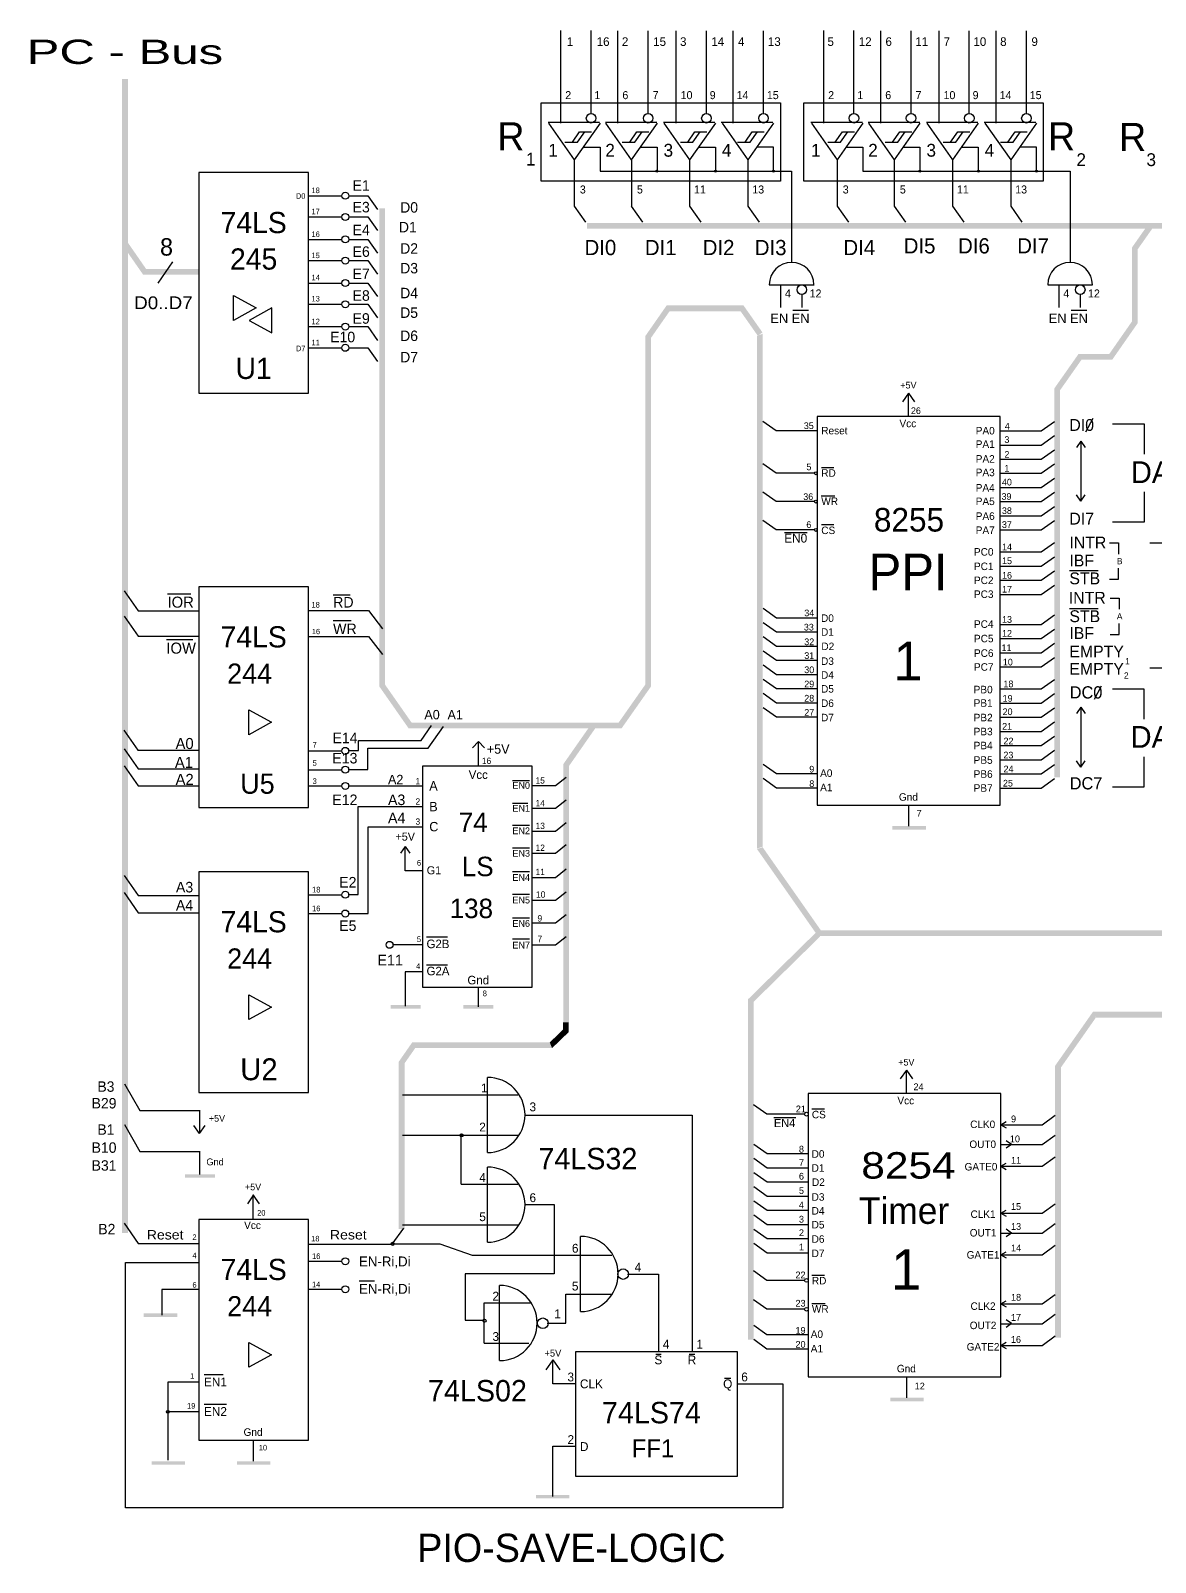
# Model space of a CAD drawing. Extents: x -23.8 to 33.3, y -2 to 29.9.
# Drawn here: x -9.67 to 0.14, y -2 to 11.36 of the extents above; entities that cross this region are included whole.
import ezdxf
from ezdxf.enums import TextEntityAlignment as Align

# ---------------------------------------------------------------- set-up
doc = ezdxf.new("R2010")
doc.units = 0
doc.layers.get('0').update_dxf_attribs({"linetype": 'CONTINUOUS'})

# ---------------------------------------------------------------- blocks, each defined once
blk = doc.blocks.new('RECTANG')
at = {"color": 0}
for p, q in [((1, 1), (0, 1)), ((0, 1), (0, 0)), ((1, 0), (1, 1)), ((0, 0), (1, 0))]:
    blk.add_line(p, q, dxfattribs=at)

msp = doc.modelspace()

# ---------------------------------------------------------------- linework, layer by layer
at = {"color": 0}
for p, q in [((-5.05, 10.554), (-5.05, 11.361)), ((-4.786, 10.638), (-4.786, 11.361)), ((-4.552, 10.554), (-4.552, 11.359)), ((-4.288, 10.638), (-4.288, 11.359)), ((-4.044, 10.554), (-4.044, 11.359)), ((-3.78, 10.638), (-3.78, 11.359)), ((-3.546, 10.554), (-3.546, 11.359)), ((-3.282, 10.638), (-3.282, 11.359)), ((-2.757, 10.554), (-2.757, 11.361)), ((-2.493, 10.638), (-2.493, 11.361)), ((-2.259, 10.554), (-2.259, 11.359)), ((-1.995, 10.638), (-1.995, 11.359)), ((-1.751, 10.554), (-1.751, 11.359)), ((-1.487, 10.638), (-1.487, 11.359)), ((-1.253, 10.554), (-1.253, 11.359)), ((-0.989, 10.638), (-0.989, 11.359)), ((-4.711, 10.559), (-5.161, 10.559)), ((-4.211, 10.559), (-4.661, 10.559)), ((-3.705, 10.559), (-4.154, 10.559)), ((-3.201, 10.559), (-3.651, 10.559)), ((-2.418, 10.559), (-2.868, 10.559)), ((-1.918, 10.559), (-2.368, 10.559)), ((-1.412, 10.559), (-1.861, 10.559)), ((-0.908, 10.559), (-1.358, 10.559)), ((-5.157, 10.554), (-4.933, 10.233)), ((-4.949, 10.387), (-4.886, 10.477)), ((-4.708, 10.554), (-4.933, 10.233)), ((-4.903, 10.387), (-4.84, 10.477)), ((-4.886, 10.477), (-4.781, 10.477)), ((-4.659, 10.554), (-4.435, 10.233)), ((-4.449, 10.387), (-4.386, 10.477)), ((-4.21, 10.554), (-4.435, 10.233)), ((-4.403, 10.387), (-4.34, 10.477)), ((-4.386, 10.477), (-4.281, 10.477)), ((-4.151, 10.554), (-3.927, 10.233)), ((-3.943, 10.387), (-3.88, 10.477)), ((-3.702, 10.554), (-3.927, 10.233)), ((-3.897, 10.387), (-3.834, 10.477)), ((-3.88, 10.477), (-3.775, 10.477)), ((-3.643, 10.554), (-3.419, 10.233)), ((-3.443, 10.387), (-3.38, 10.477)), ((-3.194, 10.554), (-3.419, 10.233)), ((-3.397, 10.387), (-3.334, 10.477)), ((-3.38, 10.477), (-3.275, 10.477)), ((-2.864, 10.554), (-2.64, 10.233)), ((-2.656, 10.387), (-2.593, 10.477)), ((-2.415, 10.554), (-2.64, 10.233)), ((-2.61, 10.387), (-2.547, 10.477)), ((-2.593, 10.477), (-2.488, 10.477)), ((-2.366, 10.554), (-2.142, 10.233)), ((-2.156, 10.387), (-2.093, 10.477)), ((-1.917, 10.554), (-2.142, 10.233)), ((-2.11, 10.387), (-2.047, 10.477)), ((-2.093, 10.477), (-1.988, 10.477)), ((-1.858, 10.554), (-1.634, 10.233)), ((-1.65, 10.387), (-1.587, 10.477)), ((-1.409, 10.554), (-1.634, 10.233)), ((-1.604, 10.387), (-1.541, 10.477)), ((-1.587, 10.477), (-1.482, 10.477)), ((-1.35, 10.554), (-1.126, 10.233)), ((-1.15, 10.387), (-1.087, 10.477)), ((-0.901, 10.554), (-1.126, 10.233)), ((-1.104, 10.387), (-1.041, 10.477)), ((-1.087, 10.477), (-0.982, 10.477)), ((-5.014, 10.387), (-4.903, 10.387)), ((-4.855, 10.345), (-4.708, 10.345)), ((-4.708, 10.345), (-4.708, 10.135)), ((-4.514, 10.387), (-4.403, 10.387)), ((-4.356, 10.345), (-4.21, 10.345)), ((-4.21, 10.345), (-4.21, 10.135)), ((-4.007, 10.387), (-3.897, 10.387)), ((-3.849, 10.345), (-3.702, 10.345)), ((-3.702, 10.345), (-3.702, 10.135)), ((-3.508, 10.387), (-3.397, 10.387)), ((-3.194, 10.345), (-3.331, 10.345)), ((-3.194, 10.135), (-3.194, 10.345)), ((-2.72, 10.387), (-2.61, 10.387)), ((-2.562, 10.345), (-2.415, 10.345)), ((-2.415, 10.345), (-2.415, 10.135)), ((-2.221, 10.387), (-2.11, 10.387)), ((-2.063, 10.345), (-1.917, 10.345)), ((-1.917, 10.345), (-1.917, 10.135)), ((-1.714, 10.387), (-1.604, 10.387)), ((-1.556, 10.345), (-1.409, 10.345)), ((-1.409, 10.345), (-1.409, 10.135)), ((-1.214, 10.387), (-1.104, 10.387)), ((-0.901, 10.345), (-1.038, 10.345)), ((-0.901, 10.135), (-0.901, 10.345)), ((-4.933, 10.233), (-4.933, 9.828)), ((-4.434, 10.233), (-4.434, 9.828)), ((-3.927, 10.233), (-3.927, 9.828)), ((-3.418, 10.233), (-3.418, 9.828)), ((-2.64, 10.233), (-2.64, 9.828)), ((-2.141, 10.233), (-2.141, 9.828)), ((-1.633, 10.233), (-1.633, 9.828)), ((-1.125, 10.233), (-1.125, 9.828)), ((-4.708, 10.135), (-3.194, 10.135)), ((-3.194, 10.136), (-3.037, 10.136)), ((-3.037, 10.135), (-3.037, 9.34)), ((-2.415, 10.135), (-0.901, 10.135)), ((-0.901, 10.135), (-0.608, 10.135)), ((-0.608, 10.135), (-0.608, 9.34)), ((-7.249, 9.92), (-6.96, 9.92)), ((-6.9, 9.92), (-6.732, 9.92)), ((-6.732, 9.92), (-6.649, 9.801)), ((-4.933, 9.828), (-4.835, 9.689)), ((-4.435, 9.828), (-4.337, 9.689)), ((-3.927, 9.828), (-3.829, 9.689)), ((-3.418, 9.828), (-3.321, 9.689)), ((-2.64, 9.828), (-2.542, 9.689)), ((-2.141, 9.828), (-2.044, 9.689)), ((-1.634, 9.828), (-1.536, 9.689)), ((-1.125, 9.828), (-1.028, 9.689)), ((-7.249, 9.735), (-6.96, 9.735)), ((-6.9, 9.735), (-6.732, 9.735)), ((-6.732, 9.735), (-6.649, 9.616)), ((-7.249, 9.54), (-6.96, 9.54)), ((-6.9, 9.54), (-6.732, 9.54)), ((-6.732, 9.54), (-6.649, 9.42)), ((-7.249, 9.355), (-6.96, 9.355)), ((-6.9, 9.355), (-6.732, 9.355)), ((-6.732, 9.355), (-6.649, 9.235)), ((-8.436, 9.344), (-8.566, 9.159)), ((-7.249, 9.159), (-6.96, 9.159)), ((-6.9, 9.159), (-6.732, 9.159)), ((-6.732, 9.159), (-6.649, 9.04)), ((-3.232, 9.143), (-2.841, 9.143)), ((-3.134, 9.142), (-3.134, 8.946)), ((-0.803, 9.143), (-0.413, 9.143)), ((-0.706, 9.142), (-0.706, 8.946)), ((-7.904, 8.833), (-7.904, 9.051)), ((-7.904, 9.051), (-7.706, 8.942)), ((-7.249, 8.974), (-6.96, 8.974)), ((-6.9, 8.974), (-6.732, 8.974)), ((-6.732, 8.974), (-6.649, 8.855)), ((-2.948, 9.059), (-2.948, 8.946)), ((-0.52, 9.059), (-0.52, 8.946)), ((-7.706, 8.942), (-7.904, 8.833)), ((-7.569, 8.942), (-7.767, 8.833)), ((-7.767, 8.833), (-7.569, 8.724)), ((-7.569, 8.724), (-7.569, 8.942)), ((-3.027, 8.921), (-2.89, 8.921)), ((-0.598, 8.921), (-0.462, 8.921)), ((-7.249, 8.779), (-6.96, 8.779)), ((-6.9, 8.779), (-6.732, 8.779)), ((-6.732, 8.779), (-6.649, 8.659)), ((-7.249, 8.594), (-6.96, 8.594)), ((-6.9, 8.594), (-6.732, 8.594)), ((-6.732, 8.594), (-6.649, 8.474)), ((-2.018, 8.198), (-2.071, 8.122)), ((-2.018, 8.198), (-1.964, 8.122)), ((-2.018, 7.994), (-2.018, 8.198)), ((-3.172, 7.87), (-3.287, 7.952)), ((-0.86, 7.87), (-0.745, 7.952)), ((-0.47, 7.862), (-0.407, 7.979)), ((-0.238, 7.932), (0.037, 7.932)), ((0.037, 7.932), (0.037, 7.667)), ((-2.817, 7.87), (-3.172, 7.87)), ((-1.215, 7.87), (-0.86, 7.87)), ((-0.86, 7.746), (-0.745, 7.828)), ((-0.513, 7.779), (-0.552, 7.724)), ((-0.513, 7.779), (-0.475, 7.724)), ((-0.513, 7.772), (-0.513, 7.256)), ((-1.215, 7.746), (-0.86, 7.746)), ((-1.215, 7.622), (-0.86, 7.622)), ((-0.86, 7.622), (-0.745, 7.705)), ((-3.172, 7.499), (-3.287, 7.581)), ((-2.839, 7.499), (-3.172, 7.499)), ((-2.777, 7.549), (-2.669, 7.549)), ((-1.215, 7.499), (-0.86, 7.499)), ((-0.86, 7.499), (-0.745, 7.581)), ((-1.215, 7.375), (-0.86, 7.375)), ((-0.86, 7.375), (-0.745, 7.458)), ((-3.172, 7.252), (-3.287, 7.334)), ((-2.839, 7.252), (-3.172, 7.252)), ((-2.779, 7.303), (-2.661, 7.303)), ((-1.215, 7.252), (-0.86, 7.252)), ((-0.86, 7.252), (-0.745, 7.334)), ((-0.513, 7.256), (-0.552, 7.311)), ((-0.513, 7.256), (-0.475, 7.311)), ((0.037, 7.338), (0.037, 7.072)), ((-3.172, 7.005), (-3.287, 7.087)), ((-1.215, 7.128), (-0.86, 7.128)), ((-0.86, 7.128), (-0.745, 7.211)), ((-0.86, 7.005), (-0.745, 7.087)), ((-2.839, 7.005), (-3.172, 7.005)), ((-3.1, 6.982), (-2.9, 6.982)), ((-2.777, 7.052), (-2.669, 7.052)), ((-1.215, 7.005), (-0.86, 7.005)), ((0.037, 7.072), (-0.238, 7.072)), ((-0.86, 6.813), (-0.745, 6.895)), ((-0.263, 6.892), (-0.186, 6.892)), ((-0.186, 6.892), (-0.186, 6.795)), ((0.089, 6.892), (0.445, 6.892)), ((-1.215, 6.813), (-0.86, 6.813)), ((-1.215, 6.689), (-0.86, 6.689)), ((-0.86, 6.689), (-0.745, 6.772)), ((-1.215, 6.566), (-0.86, 6.566)), ((-0.86, 6.566), (-0.745, 6.648)), ((-0.614, 6.651), (-0.364, 6.651)), ((-0.263, 6.575), (-0.186, 6.575)), ((-0.186, 6.575), (-0.186, 6.672)), ((-8.859, 6.475), (-8.736, 6.3)), ((-8.481, 6.447), (-8.278, 6.447)), ((-7.036, 6.44), (-6.888, 6.44)), ((-1.215, 6.442), (-0.86, 6.442)), ((-0.86, 6.442), (-0.745, 6.524)), ((-8.736, 6.3), (-8.206, 6.3)), ((-7.249, 6.301), (-6.726, 6.301)), ((-6.726, 6.301), (-6.606, 6.143)), ((-3.169, 6.236), (-3.284, 6.319)), ((-0.614, 6.321), (-0.364, 6.321)), ((-0.258, 6.41), (-0.181, 6.41)), ((-0.181, 6.41), (-0.181, 6.314)), ((-8.859, 6.254), (-8.736, 6.078)), ((-7.036, 6.215), (-6.879, 6.215)), ((-3.169, 6.113), (-3.284, 6.195)), ((-2.814, 6.236), (-3.169, 6.236)), ((-1.215, 6.181), (-0.86, 6.181)), ((-0.86, 6.181), (-0.745, 6.264)), ((-0.181, 6.094), (-0.181, 6.19)), ((-8.736, 6.078), (-8.206, 6.078)), ((-8.489, 6.049), (-8.259, 6.049)), ((-7.249, 6.077), (-6.726, 6.077)), ((-6.726, 6.077), (-6.606, 5.918)), ((-3.169, 5.989), (-3.284, 6.072)), ((-2.814, 6.113), (-3.169, 6.113)), ((-1.215, 6.058), (-0.86, 6.058)), ((-0.86, 6.058), (-0.745, 6.14)), ((-0.86, 5.934), (-0.745, 6.017)), ((-0.258, 6.094), (-0.181, 6.094)), ((-3.169, 5.866), (-3.284, 5.948)), ((-2.814, 5.989), (-3.169, 5.989)), ((-1.215, 5.934), (-0.86, 5.934)), ((-0.86, 5.811), (-0.745, 5.893)), ((-3.169, 5.742), (-3.284, 5.825)), ((-2.814, 5.866), (-3.169, 5.866)), ((-1.215, 5.811), (-0.86, 5.811)), ((0.445, 5.798), (0.089, 5.798)), ((-3.169, 5.619), (-3.284, 5.701)), ((-2.814, 5.742), (-3.169, 5.742)), ((-2.814, 5.619), (-3.169, 5.619)), ((-1.215, 5.619), (-0.86, 5.619)), ((-0.86, 5.619), (-0.745, 5.701)), ((-0.396, 5.528), (-0.333, 5.645)), ((-0.239, 5.62), (0.035, 5.62)), ((0.035, 5.62), (0.035, 5.354)), ((-3.169, 5.495), (-3.284, 5.577)), ((-2.814, 5.495), (-3.169, 5.495)), ((-1.215, 5.495), (-0.86, 5.495)), ((-0.86, 5.495), (-0.745, 5.577)), ((-7.771, 5.436), (-7.573, 5.327)), ((-7.771, 5.219), (-7.771, 5.436)), ((-3.169, 5.372), (-3.284, 5.454)), ((-2.814, 5.372), (-3.169, 5.372)), ((-1.215, 5.372), (-0.86, 5.372)), ((-0.86, 5.372), (-0.745, 5.454)), ((-0.513, 5.459), (-0.552, 5.404)), ((-0.513, 5.459), (-0.475, 5.404)), ((-0.513, 5.452), (-0.513, 4.936)), ((-8.861, 5.258), (-8.738, 5.083)), ((-7.573, 5.327), (-7.771, 5.219)), ((-6.268, 5.169), (-6.178, 5.299)), ((-6.206, 5.101), (-6.072, 5.292)), ((-1.215, 5.248), (-0.86, 5.248)), ((-0.86, 5.248), (-0.745, 5.33)), ((-8.859, 5.096), (-8.736, 4.92)), ((-8.738, 5.083), (-8.208, 5.083)), ((-7.249, 5.078), (-6.96, 5.078)), ((-6.904, 5.08), (-6.813, 5.08)), ((-6.813, 5.08), (-6.813, 5.169)), ((-6.813, 5.169), (-6.268, 5.169)), ((-6.732, 4.916), (-6.732, 5.101)), ((-6.732, 5.101), (-6.206, 5.101)), ((-5.768, 5.16), (-5.821, 5.104)), ((-5.768, 4.953), (-5.768, 5.16)), ((-5.768, 5.16), (-5.716, 5.104)), ((-1.215, 5.125), (-0.86, 5.125)), ((-0.86, 5.125), (-0.745, 5.207)), ((-0.86, 5.001), (-0.745, 5.083)), ((-8.859, 4.947), (-8.736, 4.772)), ((-3.17, 4.877), (-3.285, 4.96)), ((-1.215, 5.001), (-0.86, 5.001)), ((-0.86, 4.877), (-0.745, 4.96)), ((-0.513, 4.936), (-0.552, 4.991)), ((-0.513, 4.936), (-0.475, 4.991)), ((0.035, 5.025), (0.035, 4.76)), ((-8.736, 4.92), (-8.206, 4.92)), ((-7.249, 4.914), (-6.96, 4.914)), ((-6.904, 4.916), (-6.732, 4.916)), ((-5.472, 4.82), (-5.322, 4.82)), ((-5.096, 4.776), (-5.003, 4.85)), ((-3.17, 4.754), (-3.285, 4.836)), ((-2.815, 4.877), (-3.17, 4.877)), ((-1.215, 4.877), (-0.86, 4.877)), ((-0.86, 4.754), (-0.745, 4.836)), ((-8.736, 4.772), (-8.206, 4.772)), ((-7.249, 4.772), (-6.96, 4.772)), ((-6.904, 4.773), (-6.254, 4.773)), ((-5.302, 4.776), (-5.096, 4.776)), ((-2.815, 4.754), (-3.17, 4.754)), ((-1.215, 4.754), (-0.86, 4.754)), ((0.035, 4.76), (-0.239, 4.76)), ((-6.816, 3.825), (-6.816, 4.593)), ((-6.816, 4.593), (-6.256, 4.593)), ((-5.472, 4.622), (-5.338, 4.622)), ((-5.302, 4.577), (-5.096, 4.577)), ((-5.096, 4.577), (-5.003, 4.651)), ((-2.017, 4.607), (-2.017, 4.422)), ((-6.73, 3.659), (-6.73, 4.415)), ((-6.73, 4.415), (-6.256, 4.415)), ((-5.472, 4.43), (-5.322, 4.43)), ((-5.096, 4.379), (-5.003, 4.452)), ((-5.302, 4.379), (-5.096, 4.379)), ((-6.407, 4.244), (-6.447, 4.186)), ((-6.407, 4.033), (-6.407, 4.244)), ((-6.407, 4.244), (-6.366, 4.186)), ((-5.472, 4.232), (-5.322, 4.232)), ((-5.302, 4.187), (-5.096, 4.187)), ((-5.096, 4.187), (-5.003, 4.261)), ((-6.255, 4.033), (-6.407, 4.033)), ((-5.472, 4.026), (-5.322, 4.026)), ((-5.096, 3.974), (-5.003, 4.048)), ((-8.859, 3.991), (-8.736, 3.815)), ((-5.302, 3.974), (-5.096, 3.974)), ((-8.859, 3.842), (-8.736, 3.666)), ((-8.736, 3.815), (-8.206, 3.815)), ((-7.249, 3.823), (-6.96, 3.823)), ((-6.906, 3.825), (-6.816, 3.825)), ((-5.472, 3.827), (-5.322, 3.827)), ((-5.302, 3.775), (-5.096, 3.775)), ((-5.096, 3.775), (-5.003, 3.849)), ((-8.736, 3.666), (-8.206, 3.666)), ((-7.249, 3.659), (-6.96, 3.659)), ((-6.906, 3.659), (-6.73, 3.659)), ((-5.472, 3.621), (-5.322, 3.621)), ((-5.096, 3.577), (-5.003, 3.65)), ((-5.302, 3.577), (-5.096, 3.577)), ((-6.255, 3.387), (-6.518, 3.387)), ((-6.221, 3.457), (-6.038, 3.457)), ((-5.472, 3.437), (-5.322, 3.437)), ((-5.302, 3.385), (-5.096, 3.385)), ((-5.096, 3.385), (-5.003, 3.459)), ((-6.221, 3.213), (-6.038, 3.213)), ((-6.255, 3.151), (-6.407, 3.151)), ((-6.407, 3.151), (-6.407, 2.851)), ((-7.771, 2.734), (-7.771, 2.951)), ((-7.771, 2.951), (-7.573, 2.843)), ((-5.768, 2.845), (-5.768, 3.014)), ((-7.573, 2.843), (-7.771, 2.734)), ((-2.036, 2.293), (-2.089, 2.216)), ((-2.036, 2.293), (-1.982, 2.216)), ((-2.036, 2.088), (-2.036, 2.293)), ((-8.855, 2.175), (-8.721, 1.942)), ((-5.69, 1.574), (-5.69, 2.229)), ((-6.43, 2.078), (-5.425, 2.078)), ((-8.722, 1.942), (-8.2, 1.942)), ((-8.2, 1.944), (-8.2, 1.74)), ((-5.361, 1.901), (-3.905, 1.901)), ((-3.905, 1.901), (-3.905, -0.165)), ((-3.254, 1.909), (-3.37, 1.991)), ((-2.923, 1.909), (-3.254, 1.909)), ((-3.192, 1.88), (-3.001, 1.88)), ((-2.859, 1.955), (-2.751, 1.955)), ((-0.852, 1.817), (-0.737, 1.899)), ((-8.855, 1.818), (-8.722, 1.584)), ((-8.2, 1.739), (-8.25, 1.809)), ((-8.2, 1.739), (-8.151, 1.809)), ((-1.212, 1.817), (-1.164, 1.844)), ((-1.212, 1.817), (-1.164, 1.79)), ((-1.208, 1.817), (-0.852, 1.817)), ((-6.43, 1.725), (-5.425, 1.725)), ((-5.919, 1.297), (-5.919, 1.725)), ((-3.251, 1.562), (-3.367, 1.644)), ((-1.208, 1.643), (-0.852, 1.643)), ((-1.118, 1.644), (-1.164, 1.677)), ((-1.118, 1.644), (-1.164, 1.611)), ((-0.852, 1.643), (-0.737, 1.726)), ((-8.722, 1.584), (-8.2, 1.584)), ((-8.2, 1.586), (-8.2, 1.382)), ((-3.251, 1.439), (-3.367, 1.521)), ((-2.896, 1.562), (-3.251, 1.562)), ((-1.212, 1.454), (-1.164, 1.481)), ((-0.852, 1.455), (-0.737, 1.537)), ((-5.69, 0.793), (-5.69, 1.448)), ((-3.251, 1.315), (-3.367, 1.397)), ((-2.896, 1.439), (-3.251, 1.439)), ((-1.212, 1.454), (-1.164, 1.427)), ((-1.208, 1.455), (-0.852, 1.455)), ((-7.73, 1.205), (-7.783, 1.128)), ((-7.736, 1.205), (-7.682, 1.128)), ((-7.734, 1), (-7.734, 1.205)), ((-5.919, 1.297), (-5.425, 1.297)), ((-3.251, 1.192), (-3.367, 1.274)), ((-2.896, 1.315), (-3.251, 1.315)), ((-5.355, 1.12), (-5.108, 1.12)), ((-5.108, 1.12), (-5.108, 0.515)), ((-3.251, 1.068), (-3.367, 1.15)), ((-2.896, 1.192), (-3.251, 1.192)), ((-1.212, 1.045), (-1.164, 1.072)), ((-0.852, 1.045), (-0.737, 1.127)), ((-8.859, 0.957), (-8.736, 0.782)), ((-6.43, 0.944), (-5.425, 0.944)), ((-3.251, 0.944), (-3.367, 1.027)), ((-2.896, 1.068), (-3.251, 1.068)), ((-2.896, 0.944), (-3.251, 0.944)), ((-1.212, 1.045), (-1.164, 1.018)), ((-1.208, 1.045), (-0.852, 1.045)), ((-0.852, 0.872), (-0.737, 0.954)), ((-6.52, 0.774), (-6.42, 0.916)), ((-4.878, 0.188), (-4.878, 0.843)), ((-3.251, 0.821), (-3.367, 0.903)), ((-2.896, 0.821), (-3.251, 0.821)), ((-1.208, 0.872), (-0.852, 0.872)), ((-1.118, 0.872), (-1.164, 0.905)), ((-1.118, 0.872), (-1.164, 0.839)), ((-8.736, 0.782), (-8.206, 0.782)), ((-7.249, 0.774), (-6.52, 0.774)), ((-6.511, 0.778), (-6.105, 0.778)), ((-6.105, 0.778), (-5.823, 0.678)), ((-5.823, 0.678), (-4.606, 0.678)), ((-3.251, 0.697), (-3.367, 0.78)), ((-2.896, 0.697), (-3.251, 0.697)), ((-1.212, 0.682), (-1.164, 0.709)), ((-1.212, 0.682), (-1.164, 0.656)), ((-1.208, 0.683), (-0.852, 0.683)), ((-0.852, 0.683), (-0.737, 0.765)), ((-8.847, -1.526), (-8.847, 0.616)), ((-8.847, 0.616), (-8.212, 0.616)), ((-7.249, 0.626), (-6.96, 0.626)), ((-3.254, 0.459), (-3.37, 0.541)), ((-6.81, 0.456), (-6.675, 0.456)), ((-5.108, 0.515), (-5.884, 0.515)), ((-5.884, 0.515), (-5.884, 0.112)), ((-5.584, -0.241), (-5.584, 0.415)), ((-4.468, 0.514), (-4.198, 0.514)), ((-4.198, 0.514), (-4.198, -0.165)), ((-2.923, 0.459), (-3.254, 0.459)), ((-2.859, 0.504), (-2.751, 0.504)), ((-8.207, 0.38), (-8.531, 0.38)), ((-8.531, 0.38), (-8.531, 0.156)), ((-7.249, 0.382), (-6.96, 0.382)), ((-5.007, 0.085), (-5.007, 0.338)), ((-5.007, 0.338), (-4.606, 0.338)), ((-3.254, 0.207), (-3.37, 0.289)), ((-1.212, 0.255), (-1.164, 0.282)), ((-0.852, 0.255), (-0.737, 0.337)), ((-5.717, 0.263), (-5.312, 0.263)), ((-5.717, -0.09), (-5.717, 0.263)), ((-2.923, 0.207), (-3.254, 0.207)), ((-2.861, 0.258), (-2.743, 0.258)), ((-1.212, 0.255), (-1.164, 0.228)), ((-1.208, 0.255), (-0.852, 0.255)), ((-0.852, 0.081), (-0.737, 0.164)), ((-5.884, 0.112), (-5.725, 0.112)), ((-5.168, 0.085), (-5.007, 0.085)), ((-3.252, -0.017), (-3.367, 0.065)), ((-1.208, 0.081), (-0.852, 0.081)), ((-1.118, 0.082), (-1.164, 0.115)), ((-1.118, 0.082), (-1.164, 0.049)), ((-7.771, -0.082), (-7.573, -0.191)), ((-7.771, -0.299), (-7.771, -0.082)), ((-5.717, -0.09), (-5.329, -0.09)), ((-3.252, -0.141), (-3.367, -0.058)), ((-2.897, -0.017), (-3.252, -0.017)), ((-1.212, -0.108), (-1.164, -0.081)), ((-1.212, -0.108), (-1.164, -0.135)), ((-1.208, -0.108), (-0.852, -0.108)), ((-0.852, -0.108), (-0.737, -0.025)), ((-7.573, -0.191), (-7.771, -0.299)), ((-5.119, -0.233), (-5.18, -0.32)), ((-5.119, -0.442), (-5.119, -0.233)), ((-5.119, -0.233), (-5.058, -0.32)), ((-4.222, -0.185), (-4.175, -0.185)), ((-3.93, -0.185), (-3.882, -0.185)), ((-2.897, -0.141), (-3.252, -0.141)), ((-8.162, -0.361), (-7.994, -0.361)), ((-3.623, -0.395), (-3.566, -0.395)), ((-2.035, -0.379), (-2.035, -0.564)), ((-8.209, -0.428), (-8.478, -0.428)), ((-8.478, -0.428), (-8.478, -1.11)), ((-4.921, -0.442), (-5.119, -0.442)), ((-3.503, -0.442), (-3.114, -0.442)), ((-3.114, -0.442), (-3.114, -1.526)), ((-8.162, -0.62), (-7.967, -0.62)), ((-8.209, -0.687), (-8.478, -0.687)), ((-7.733, -0.933), (-7.733, -1.118)), ((-5.119, -1.427), (-5.119, -0.988)), ((-5.119, -0.988), (-4.921, -0.988)), ((-3.114, -1.526), (-8.847, -1.526))]:
    msp.add_line(p, q, dxfattribs=at)
for centre, radius in [((-4.786, 10.596), 0.0415), ((-4.288, 10.596), 0.0415), ((-3.78, 10.596), 0.0415), ((-3.282, 10.596), 0.0415), ((-2.493, 10.596), 0.0415), ((-1.995, 10.596), 0.0415), ((-1.487, 10.596), 0.0415), ((-0.989, 10.596), 0.0415), ((-4.211, 10.134), 0.00819), ((-3.701, 10.134), 0.00819), ((-3.195, 10.134), 0.00819), ((-1.918, 10.134), 0.00819), ((-1.408, 10.134), 0.00819), ((-0.902, 10.134), 0.00819), ((-6.93, 9.92), 0.0304), ((-6.93, 9.735), 0.0304), ((-6.93, 9.54), 0.0304), ((-6.93, 9.355), 0.0304), ((-6.93, 9.159), 0.0304), ((-2.948, 9.101), 0.0415), ((-0.519, 9.101), 0.0415), ((-6.93, 8.974), 0.0304), ((-6.93, 8.779), 0.0304), ((-6.93, 8.594), 0.0304), ((-2.826, 7.499), 0.0124), ((-2.826, 7.252), 0.0124), ((-2.826, 7.005), 0.0124), ((-6.93, 5.078), 0.0304), ((-6.93, 4.914), 0.0304), ((-6.93, 4.772), 0.0304), ((-6.93, 3.823), 0.0304), ((-6.93, 3.659), 0.0304), ((-6.543, 3.386), 0.0304), ((-2.907, 1.909), 0.016), ((-5.915, 1.725), 0.0134), ((-6.516, 0.778), 0.0134), ((-6.93, 0.626), 0.0304), ((-4.506, 0.514), 0.0462), ((-6.93, 0.382), 0.0304), ((-2.907, 0.459), 0.016), ((-2.907, 0.207), 0.016), ((-5.715, 0.107), 0.0134), ((-5.207, 0.085), 0.0462), ((-8.478, -0.687), 0.0117)]:
    msp.add_circle(centre, radius, dxfattribs=at)
for centre, radius, start, end in [((-3.037, 9.144), 0.195, 0, 180), ((-0.608, 9.144), 0.195, 0, 180), ((-5.69, 1.902), 0.328, 270, 90), ((-5.69, 1.12), 0.328, 270, 90), ((-4.878, 0.515), 0.328, 270, 90), ((-5.584, 0.087), 0.328, 270, 90)]:
    msp.add_arc(centre, radius, start, end, dxfattribs=at)
for points in [[(-8.826, 10.94), (-8.876, 10.94), (-8.826, 0.873), (-8.876, 0.873)], [(-6.583, 9.81), (-6.633, 9.81), (-6.583, 5.656), (-6.633, 5.64)], [(-4.822, 9.683), (-4.822, 9.633), (9.435, 9.683), (9.435, 9.633)], [(-0.068, 9.469), (-0.018, 9.453), (0.078, 9.677), (0.119, 9.648)], [(-8.693, 9.232), (-8.667, 9.282), (-8.867, 9.482), (-8.826, 9.511)], [(-0.068, 8.824), (-0.018, 8.809), (-0.068, 9.469), (-0.018, 9.453)], [(-8.208, 9.232), (-8.208, 9.282), (-8.693, 9.232), (-8.667, 9.282)], [(-4.313, 8.696), (-4.263, 8.681), (-4.127, 8.963), (-4.101, 8.913)], [(-4.127, 8.963), (-4.101, 8.913), (-3.456, 8.963), (-3.482, 8.913)], [(-3.456, 8.963), (-3.482, 8.913), (-3.291, 8.728), (-3.332, 8.699)], [(-0.267, 8.539), (-0.241, 8.489), (-0.068, 8.824), (-0.018, 8.809)], [(-4.313, 5.656), (-4.263, 5.64), (-4.313, 8.696), (-4.263, 8.681)], [(-3.288, 8.717), (-3.338, 8.698), (-3.288, 4.242), (-3.338, 4.226)], [(-0.745, 8.24), (-0.695, 8.224), (-0.535, 8.539), (-0.509, 8.489)], [(-0.535, 8.539), (-0.509, 8.489), (-0.267, 8.539), (-0.241, 8.489)], [(-0.745, 4.847), (-0.695, 4.847), (-0.745, 8.24), (-0.695, 8.224)], [(-6.583, 5.656), (-6.633, 5.64), (-6.351, 5.324), (-6.377, 5.274)], [(-4.546, 5.324), (-4.52, 5.274), (-4.313, 5.656), (-4.263, 5.64)], [(-6.351, 5.324), (-6.377, 5.274), (-4.546, 5.324), (-4.52, 5.274)], [(-4.747, 5.278), (-4.788, 5.306), (-4.979, 4.945), (-5.029, 4.961)], [(-4.979, 4.945), (-5.029, 4.961), (-4.979, 2.708), (-5.029, 2.708)], [(-2.157, 4.422), (-2.157, 4.392), (-1.866, 4.422), (-1.866, 4.392)], [(-3.289, 4.237), (-3.339, 4.222), (-2.779, 3.509), (-2.805, 3.459)], [(-2.788, 3.459), (-2.823, 3.495), (-3.368, 2.889), (-3.418, 2.91)], [(-2.828, 3.513), (-2.828, 3.463), (14.499, 3.513), (14.516, 3.463)], [(-6.535, 2.86), (-6.535, 2.83), (-6.272, 2.86), (-6.272, 2.83)], [(-5.9, 2.86), (-5.9, 2.83), (-5.637, 2.86), (-5.637, 2.83)], [(-3.368, 2.889), (-3.418, 2.91), (-3.368, -0.058), (-3.418, -0.058)], [(-4.982, 2.71), (-5.032, 2.71), (-4.982, 2.624), (-5.032, 2.645)], [(-0.383, 2.751), (-0.409, 2.801), (-0.688, 2.316), (-0.738, 2.332)], [(4.181, 2.752), (4.181, 2.802), (-0.383, 2.752), (-0.409, 2.802)], [(-4.982, 2.624), (-5.032, 2.645), (-5.126, 2.485), (-5.146, 2.535)], [(-6.32, 2.485), (-6.346, 2.535), (-6.413, 2.352), (-6.463, 2.367)], [(-5.126, 2.485), (-5.146, 2.535), (-6.32, 2.485), (-6.346, 2.535)], [(-6.413, 2.352), (-6.463, 2.367), (-6.413, 0.908), (-6.463, 0.908)], [(-0.688, 2.316), (-0.738, 2.332), (-0.688, -0.042), (-0.738, -0.042)], [(-8.329, 1.384), (-8.329, 1.354), (-8.065, 1.384), (-8.065, 1.354)], [(-8.687, 0.171), (-8.687, 0.141), (-8.396, 0.171), (-8.396, 0.141)], [(-2.175, -0.565), (-2.175, -0.595), (-1.884, -0.565), (-1.884, -0.595)], [(-8.619, -1.118), (-8.619, -1.148), (-8.328, -1.118), (-8.328, -1.148)], [(-7.873, -1.118), (-7.873, -1.148), (-7.582, -1.118), (-7.582, -1.148)], [(-4.976, -1.412), (-4.976, -1.442), (-5.267, -1.412), (-5.267, -1.442)]]:
    msp.add_trace(points, dxfattribs=at)

# ---------------------------------------------------------------- block references
for p, xscale, yscale, zscale in [((-5.222, 10.731), 2.087188291372972, -0.6835093989726744, 2.087188291372972), ((-2.929, 10.731), 2.087188291372972, -0.6835093989726744, 2.087188291372972), ((-8.206, 8.197), 0.956627966879279, 1.92625376074117, 0.956627966879279), ((-2.814, 4.604), 1.596707085349371, 3.390845070422536, 1.596707085349371), ((-8.206, 4.583), 0.956627966879279, 1.92625376074117, 0.956627966879279), ((-6.256, 3.018), 0.956627966879279, 1.92625376074117, 0.956627966879279), ((-8.206, 2.098), 0.956627966879279, 1.92625376074117, 0.956627966879279), ((-2.891, -0.383), 1.680014486003539, 2.473485774459843, 1.680014486003539), ((-8.206, -0.935), 0.956627966879279, 1.92625376074117, 0.956627966879279), ((-4.921, -1.249), 1.411056346570379, 1.083812706621196, 1.411056346570379)]:
    msp.add_blockref('RECTANG', p, dxfattribs=dict(at, xscale=xscale, yscale=yscale, zscale=zscale))

# ---------------------------------------------------------------- texts
for s, height, p, p2 in [('PC - Bus', 0.2118, (-9.709, 11.07), (-7.995, 11.07)), ('D0..D7', 0.1115, (-8.771, 8.931), (-8.261, 8.931)), ('8254', 0.2305, (-2.429, 1.347), (-1.606, 1.347)), ('Reset', 0.0821, (-8.661, 0.816), (-8.341, 0.816)), ('Reset', 0.0821, (-7.064, 0.816), (-6.743, 0.816))]:
    msp.add_text(s, height=height, dxfattribs=at).set_placement(p, p2, align=Align.ALIGNED)
for s, height, p in [('1', 0.0754, (-4.997, 11.227)), ('16', 0.0754, (-4.737, 11.227)), ('2', 0.0754, (-4.517, 11.227)), ('15', 0.0754, (-4.244, 11.227)), ('3', 0.0754, (-4.01, 11.227)), ('14', 0.0754, (-3.737, 11.227)), ('4', 0.0754, (-3.504, 11.227)), ('13', 0.0754, (-3.244, 11.227)), ('5', 0.0754, (-2.724, 11.227)), ('12', 0.0754, (-2.451, 11.227)), ('6', 0.0754, (-2.218, 11.227)), ('11', 0.0754, (-1.958, 11.227)), ('7', 0.0754, (-1.711, 11.227)), ('10', 0.0754, (-1.451, 11.227)), ('8', 0.0754, (-1.218, 11.227)), ('9', 0.0754, (-0.945, 11.227)), ('2', 0.0698, (-5.011, 10.763)), ('1', 0.0698, (-4.757, 10.763)), ('6', 0.0698, (-4.513, 10.763)), ('7', 0.0698, (-4.249, 10.763)), ('10', 0.0698, (-4.005, 10.763)), ('9', 0.0698, (-3.751, 10.763)), ('14', 0.0698, (-3.517, 10.763)), ('15', 0.0698, (-3.253, 10.763)), ('2', 0.0698, (-2.718, 10.763)), ('1', 0.0698, (-2.464, 10.763)), ('6', 0.0698, (-2.22, 10.763)), ('7', 0.0698, (-1.956, 10.763)), ('10', 0.0698, (-1.712, 10.763)), ('9', 0.0698, (-1.458, 10.763)), ('14', 0.0698, (-1.223, 10.763)), ('15', 0.0698, (-0.96, 10.763)), ('R', 0.246, (-5.604, 10.315)), ('R', 0.246, (-0.801, 10.315)), ('R', 0.246, (-0.181, 10.31)), ('E1', 0.0918, (-6.866, 9.964)), ('18', 0.0486, (-7.224, 9.943)), ('3', 0.0698, (-4.884, 9.94)), ('5', 0.0698, (-4.386, 9.94)), ('11', 0.0698, (-3.888, 9.94)), ('13', 0.0698, (-3.38, 9.94)), ('3', 0.0698, (-2.591, 9.94)), ('5', 0.0698, (-2.093, 9.94)), ('11', 0.0698, (-1.595, 9.94)), ('13', 0.0698, (-1.087, 9.94)), ('17', 0.0486, (-7.224, 9.759)), ('E3', 0.0918, (-6.866, 9.775)), ('D0', 0.0911, (-6.451, 9.773)), ('E4', 0.0918, (-6.866, 9.576)), ('D1', 0.0911, (-6.462, 9.601)), ('16', 0.0486, (-7.224, 9.56)), ('D2', 0.0911, (-6.451, 9.415)), ('DI0', 0.133, (-4.843, 9.402)), ('DI1', 0.133, (-4.317, 9.402)), ('DI2', 0.133, (-3.812, 9.402)), ('DI3', 0.133, (-3.358, 9.402)), ('DI4', 0.133, (-2.585, 9.402)), ('DI5', 0.133, (-2.059, 9.417)), ('DI6', 0.133, (-1.585, 9.417)), ('DI7', 0.133, (-1.069, 9.417)), ('15', 0.0486, (-7.224, 9.376)), ('E6', 0.0918, (-6.866, 9.387)), ('14', 0.0486, (-7.224, 9.182)), ('E7', 0.0918, (-6.866, 9.193)), ('D3', 0.0911, (-6.451, 9.243)), ('E8', 0.0918, (-6.866, 9.004)), ('D4', 0.0911, (-6.451, 9.026)), ('4', 0.0698, (-3.095, 9.033)), ('12', 0.0698, (-2.88, 9.033)), ('4', 0.0698, (-0.667, 9.033)), ('12', 0.0698, (-0.452, 9.033)), ('13', 0.0486, (-7.224, 8.998)), ('12', 0.0486, (-7.224, 8.799)), ('E9', 0.0918, (-6.866, 8.804)), ('D5', 0.0911, (-6.451, 8.855)), ('E10', 0.0918, (-7.062, 8.642)), ('D6', 0.0911, (-6.451, 8.653)), ('11', 0.0486, (-7.224, 8.615)), ('D7', 0.0911, (-6.451, 8.467)), ('26', 0.0583, (-1.996, 8.016)), ('Reset', 0.0655, (-2.778, 7.839)), ('4', 0.0583, (-1.177, 7.881)), ('DI0', 0.1032, (-0.614, 7.869)), ('RD', 0.0655, (-2.778, 7.469)), ('DATA-IN', 0.1897, (-0.078, 7.414)), ('36', 0.0583, (-2.935, 7.266)), ('WR', 0.0655, (-2.778, 7.223)), ('39', 0.0583, (-1.206, 7.268)), ('DI7', 0.1032, (-0.614, 7.052)), ('EN0', 0.0765, (-3.1, 6.895)), ('CS', 0.0655, (-2.778, 6.969)), ('INTR', 0.1032, (-0.614, 6.844)), ('IBF', 0.1032, (-0.614, 6.687)), ('B', 0.055, (-0.2, 6.706)), ('STB', 0.1032, (-0.614, 6.531)), ('IOR', 0.0964, (-8.48, 6.327)), ('RD', 0.0925, (-7.036, 6.328)), ('INTR', 0.1032, (-0.619, 6.362)), ('18', 0.0486, (-7.224, 6.328)), ('STB', 0.1032, (-0.614, 6.201)), ('WR', 0.0925, (-7.036, 6.096)), ('33', 0.0583, (-2.93, 6.128)), ('D0', 0.0655, (-2.78, 6.203)), ('D1', 0.0655, (-2.78, 6.082)), ('IBF', 0.1032, (-0.614, 6.054)), ('A', 0.055, (-0.2, 6.224)), ('IOW', 0.0964, (-8.49, 5.926)), ('16', 0.0465, (-7.221, 6.096)), ('D2', 0.0655, (-2.777, 5.957)), ('D3', 0.0655, (-2.78, 5.828)), ('EMPTY', 0.1032, (-0.614, 5.893)), ('1', 0.055, (-0.128, 5.832)), ('244', 0.1758, (-7.96, 5.664)), ('D4', 0.0655, (-2.78, 5.707)), ('EMPTY', 0.1032, (-0.614, 5.742)), ('2', 0.055, (-0.138, 5.708)), ('D5', 0.0655, (-2.78, 5.586)), ('18', 0.0583, (-1.189, 5.633)), ('DC0', 0.1065, (-0.611, 5.535)), ('D6', 0.0655, (-2.78, 5.461)), ('A0', 0.0819, (-6.24, 5.353)), ('A1', 0.0819, (-6.038, 5.352)), ('D7', 0.0655, (-2.78, 5.336)), ('E14', 0.0922, (-7.042, 5.145)), ('DATCTRL', 0.1897, (-0.08, 5.105)), ('7', 0.0494, (-7.215, 5.106)), ('+5V', 0.0819, (-5.695, 5.053)), ('5', 0.0494, (-7.215, 4.948)), ('E13', 0.0922, (-7.043, 4.968)), ('16', 0.0546, (-5.738, 4.964)), ('U5', 0.1758, (-7.846, 4.704)), ('3', 0.0494, (-7.215, 4.789)), ('A2', 0.0819, (-6.557, 4.787)), ('A', 0.0819, (-6.197, 4.732)), ('15', 0.0546, (-5.27, 4.793)), ('A0', 0.0655, (-2.788, 4.851)), ('DC7', 0.1065, (-0.611, 4.742)), ('E12', 0.0922, (-7.043, 4.605)), ('A3', 0.0922, (-6.557, 4.605)), ('EN0', 0.0589, (-5.472, 4.747)), ('A1', 0.0655, (-2.788, 4.726)), ('B', 0.0819, (-6.197, 4.551)), ('EN1', 0.0589, (-5.472, 4.548)), ('14', 0.0546, (-5.27, 4.595)), ('7', 0.0583, (-1.946, 4.505)), ('A4', 0.0922, (-6.557, 4.447)), ('C', 0.0819, (-6.197, 4.376)), ('74', 0.1694, (-5.94, 4.37)), ('EN2', 0.0589, (-5.472, 4.351)), ('13', 0.0546, (-5.27, 4.397)), ('LS', 0.1694, (-5.913, 3.985)), ('EN3', 0.0589, (-5.472, 4.155)), ('12', 0.0546, (-5.27, 4.206)), ('6', 0.0494, (-6.305, 4.077)), ('G1', 0.0703, (-6.219, 4.001)), ('11', 0.0546, (-5.27, 3.995)), ('A3', 0.0922, (-8.407, 3.843)), ('18', 0.0494, (-7.22, 3.843)), ('E2', 0.0922, (-6.983, 3.886)), ('EN4', 0.0589, (-5.472, 3.944)), ('A4', 0.0922, (-8.407, 3.685)), ('138', 0.1694, (-6.019, 3.619)), ('EN5', 0.0589, (-5.472, 3.747)), ('10', 0.056, (-5.267, 3.797)), ('16', 0.0494, (-7.22, 3.679)), ('9', 0.056, (-5.254, 3.589)), ('E5', 0.0922, (-6.983, 3.507)), ('EN6', 0.0589, (-5.472, 3.543)), ('244', 0.1758, (-7.96, 3.179)), ('5', 0.0494, (-6.305, 3.41)), ('G2B', 0.0747, (-6.221, 3.357)), ('EN7', 0.0589, (-5.472, 3.354)), ('7', 0.056, (-5.254, 3.409)), ('E11', 0.0936, (-6.65, 3.206)), ('4', 0.0494, (-6.312, 3.176)), ('G2A', 0.0747, (-6.221, 3.12)), ('8', 0.0494, (-5.731, 2.938)), ('U2', 0.1909, (-7.846, 2.205)), ('B3', 0.0911, (-9.092, 2.104)), ('1', 0.077, (-5.746, 2.099)), ('24', 0.0591, (-1.974, 2.118)), ('B29', 0.0911, (-9.142, 1.959)), ('3', 0.077, (-5.323, 1.934)), ('CS', 0.0655, (-2.86, 1.873)), ('9', 0.0591, (-1.123, 1.838)), ('B1', 0.0911, (-9.092, 1.729)), ('2', 0.077, (-5.761, 1.758)), ('EN4', 0.0714, (-3.191, 1.796)), ('B10', 0.0911, (-9.142, 1.572)), ('74LS32', 0.1871, (-5.245, 1.428)), ('B31', 0.0911, (-9.142, 1.416)), ('Gnd', 0.0597, (-8.141, 1.463)), ('D0', 0.0655, (-2.862, 1.529)), ('D1', 0.0655, (-2.862, 1.407)), ('11', 0.0591, (-1.123, 1.477)), ('4', 0.077, (-5.761, 1.318)), ('D2', 0.0655, (-2.859, 1.283)), ('6', 0.077, (-5.323, 1.142)), ('D3', 0.0655, (-2.862, 1.154)), ('20', 0.0485, (-7.698, 1.024)), ('D4', 0.0655, (-2.862, 1.033)), ('Timer', 0.2305, (-2.45, 0.952)), ('15', 0.0591, (-1.123, 1.074)), ('B2', 0.0911, (-9.084, 0.861)), ('5', 0.077, (-5.761, 0.976)), ('D5', 0.0655, (-2.862, 0.912)), ('13', 0.0591, (-1.123, 0.9)), ('2', 0.0485, (-8.263, 0.812)), ('18', 0.0485, (-7.227, 0.799)), ('D6', 0.0655, (-2.862, 0.787)), ('4', 0.0485, (-8.263, 0.652)), ('16', 0.0494, (-7.22, 0.645)), ('EN-Ri,Di', 0.0865, (-6.81, 0.581)), ('6', 0.077, (-4.953, 0.701)), ('D7', 0.0655, (-2.862, 0.662)), ('14', 0.0591, (-1.123, 0.713)), ('4', 0.077, (-4.406, 0.536)), ('6', 0.0485, (-8.263, 0.396)), ('14', 0.0485, (-7.22, 0.399)), ('EN-Ri,Di', 0.0865, (-6.81, 0.342)), ('5', 0.077, (-4.953, 0.371)), ('RD', 0.0655, (-2.86, 0.424)), ('244', 0.1758, (-7.96, 0.146)), ('2', 0.077, (-5.646, 0.283)), ('18', 0.0591, (-1.123, 0.282)), ('1', 0.077, (-5.107, 0.129)), ('WR', 0.0655, (-2.86, 0.178)), ('17', 0.0591, (-1.124, 0.106)), ('3', 0.077, (-5.646, -0.069)), ('A0', 0.0655, (-2.87, -0.043)), ('4', 0.077, (-4.16, -0.136)), ('1', 0.077, (-3.867, -0.136)), ('A1', 0.0655, (-2.87, -0.169)), ('16', 0.0591, (-1.124, -0.086)), ('1', 0.0485, (-8.283, -0.399)), ('EN1', 0.0769, (-8.162, -0.466)), ('3', 0.077, (-4.992, -0.422)), ('6', 0.077, (-3.476, -0.422)), ('74LS02', 0.1871, (-6.208, -0.597)), ('CLK', 0.077, (-4.883, -0.482)), ('12', 0.0591, (-1.963, -0.492)), ('19', 0.0485, (-8.31, -0.659)), ('EN2', 0.0769, (-8.162, -0.723)), ('74LS74', 0.1871, (-4.691, -0.788)), ('10', 0.0485, (-7.684, -1.024)), ('D', 0.077, (-4.883, -1.029))]:
    msp.add_text(s, height=height, dxfattribs=at).set_placement(p)
for s, height, p in [('1', 0.112, (-5.312, 10.184)), ('1', 0.112, (-5.118, 10.261)), ('2', 0.112, (-4.62, 10.261)), ('3', 0.112, (-4.112, 10.261)), ('4', 0.112, (-3.604, 10.261)), ('1', 0.112, (-2.825, 10.261)), ('2', 0.112, (-2.327, 10.261)), ('3', 0.112, (-1.819, 10.261)), ('4', 0.112, (-1.311, 10.261)), ('2', 0.112, (-0.511, 10.179)), ('3', 0.112, (0.1, 10.179)), ('D0', 0.0486, (-7.319, 9.894)), ('74LS', 0.1848, (-7.729, 9.594)), ('8', 0.152, (-8.489, 9.398)), ('245', 0.1848, (-7.729, 9.276)), ('EN', 0.0837, (-3.144, 8.809)), ('EN', 0.0837, (-2.958, 8.809)), ('EN', 0.0837, (-0.716, 8.809)), ('EN', 0.0837, (-0.53, 8.809)), ('D7', 0.0486, (-7.319, 8.564)), ('U1', 0.1848, (-7.729, 8.322)), ('+5V', 0.0583, (-2.018, 8.239)), ('35', 0.0583, (-2.887, 7.885)), ('Vcc', 0.0655, (-2.023, 7.901)), ('PA0', 0.0655, (-1.348, 7.838)), ('PA1', 0.0655, (-1.348, 7.721)), ('3', 0.0583, (-1.159, 7.764)), ('PA2', 0.0655, (-1.348, 7.592)), ('2', 0.0583, (-1.159, 7.635)), ('5', 0.0583, (-2.886, 7.526)), ('PA3', 0.0655, (-1.348, 7.474)), ('1', 0.0583, (-1.159, 7.514)), ('PA4', 0.0655, (-1.348, 7.34)), ('40', 0.0583, (-1.159, 7.393)), ('PA5', 0.0655, (-1.348, 7.222)), ('8255', 0.2059, (-2.013, 6.991)), ('PA6', 0.0655, (-1.348, 7.093)), ('38', 0.0583, (-1.159, 7.144)), ('37', 0.0583, (-1.159, 7.023)), ('6', 0.0583, (-2.887, 7.022)), ('PA7', 0.0655, (-1.348, 6.97)), ('PC0', 0.0655, (-1.361, 6.781)), ('14', 0.0583, (-1.158, 6.828)), ('PPI', 0.3197, (-2.021, 6.479)), ('PC1', 0.0655, (-1.361, 6.655)), ('15', 0.0583, (-1.158, 6.707)), ('PC2', 0.0655, (-1.361, 6.533)), ('16', 0.0583, (-1.158, 6.58)), ('PC3', 0.0655, (-1.361, 6.412)), ('17', 0.0583, (-1.158, 6.459)), ('34', 0.0583, (-2.883, 6.252)), ('74LS', 0.1848, (-7.729, 5.98)), ('PC4', 0.0655, (-1.361, 6.151)), ('13', 0.0583, (-1.158, 6.195)), ('32', 0.0583, (-2.883, 6)), ('1', 0.338, (-2.022, 5.692)), ('PC5', 0.0655, (-1.361, 6.025)), ('12', 0.0583, (-1.158, 6.074)), ('31', 0.0583, (-2.883, 5.88)), ('PC6', 0.0655, (-1.361, 5.898)), ('11', 0.0583, (-1.162, 5.948)), ('10', 0.0583, (-1.151, 5.823)), ('30', 0.0583, (-2.883, 5.756)), ('PC7', 0.0655, (-1.361, 5.777)), ('29', 0.0583, (-2.883, 5.632)), ('PB0', 0.0655, (-1.366, 5.58)), ('28', 0.0583, (-2.883, 5.508)), ('PB1', 0.0655, (-1.366, 5.463)), ('19', 0.0583, (-1.153, 5.507)), ('27', 0.0583, (-2.883, 5.384)), ('PB2', 0.0655, (-1.366, 5.336)), ('20', 0.0583, (-1.153, 5.39)), ('PB3', 0.0655, (-1.366, 5.214)), ('21', 0.0583, (-1.157, 5.263)), ('A0', 0.0964, (-8.331, 5.094)), ('PB4', 0.0655, (-1.366, 5.092)), ('22', 0.0583, (-1.145, 5.135)), ('A1', 0.0964, (-8.337, 4.929)), ('9', 0.0583, (-2.861, 4.889)), ('PB5', 0.0655, (-1.366, 4.965)), ('23', 0.0583, (-1.146, 5.012)), ('24', 0.0583, (-1.145, 4.891)), ('A2', 0.0964, (-8.331, 4.781)), ('1', 0.0546, (-6.297, 4.787)), ('Vcc', 0.0747, (-5.77, 4.833)), ('8', 0.0583, (-2.861, 4.763)), ('PB6', 0.0655, (-1.366, 4.843)), ('25', 0.0583, (-1.15, 4.767)), ('Gnd', 0.0655, (-2.018, 4.643)), ('PB7', 0.0655, (-1.366, 4.721)), ('2', 0.0546, (-6.297, 4.609)), ('3', 0.0546, (-6.297, 4.434)), ('+5V', 0.0703, (-6.407, 4.295)), ('74LS', 0.1848, (-7.729, 3.495)), ('Gnd', 0.0747, (-5.77, 3.041)), ('+5V', 0.0583, (-2.036, 2.333)), ('Vcc', 0.0655, (-2.041, 1.995)), ('+5V', 0.0583, (-8.049, 1.843)), ('21', 0.0591, (-2.956, 1.925)), ('CLK0', 0.0652, (-1.37, 1.788)), ('8', 0.0591, (-2.951, 1.574)), ('OUT0', 0.0652, (-1.37, 1.614)), ('10', 0.0591, (-1.089, 1.664)), ('7', 0.0591, (-2.951, 1.456)), ('GATE0', 0.0652, (-1.385, 1.418)), ('6', 0.0591, (-2.951, 1.338)), ('+5V', 0.0583, (-7.734, 1.245)), ('5', 0.0591, (-2.951, 1.213)), ('4', 0.0591, (-2.951, 1.088)), ('CLK1', 0.0652, (-1.367, 1.004)), ('Vcc', 0.0655, (-7.739, 0.907)), ('3', 0.0591, (-2.951, 0.963)), ('2', 0.0591, (-2.951, 0.845)), ('OUT1', 0.0652, (-1.367, 0.842)), ('1', 0.0591, (-2.951, 0.72)), ('1', 0.354, (-2.038, 0.377)), ('GATE1', 0.0652, (-1.367, 0.649)), ('74LS', 0.1848, (-7.729, 0.462)), ('22', 0.0591, (-2.959, 0.477)), ('23', 0.0591, (-2.959, 0.23)), ('CLK2', 0.0652, (-1.367, 0.202)), ('19', 0.0591, (-2.959, -0.007)), ('OUT2', 0.0652, (-1.367, 0.034)), ('20', 0.0591, (-2.959, -0.128)), ('GATE2', 0.0652, (-1.367, -0.153)), ('+5V', 0.0607, (-5.119, -0.206)), ('S', 0.077, (-4.199, -0.273)), ('R', 0.077, (-3.906, -0.273)), ('Gnd', 0.0655, (-2.036, -0.343)), ('Q', 0.077, (-3.594, -0.482)), ('Gnd', 0.0655, (-7.734, -0.897)), ('2', 0.077, (-4.963, -0.968)), ('FF1', 0.1551, (-4.246, -1.083)), ('PIO-SAVE-LOGIC', 0.24621, (-4.958, -1.997))]:
    msp.add_text(s, height=height, dxfattribs=at).set_placement(p, align=Align.CENTER)

doc.saveas('drawing.dxf')
